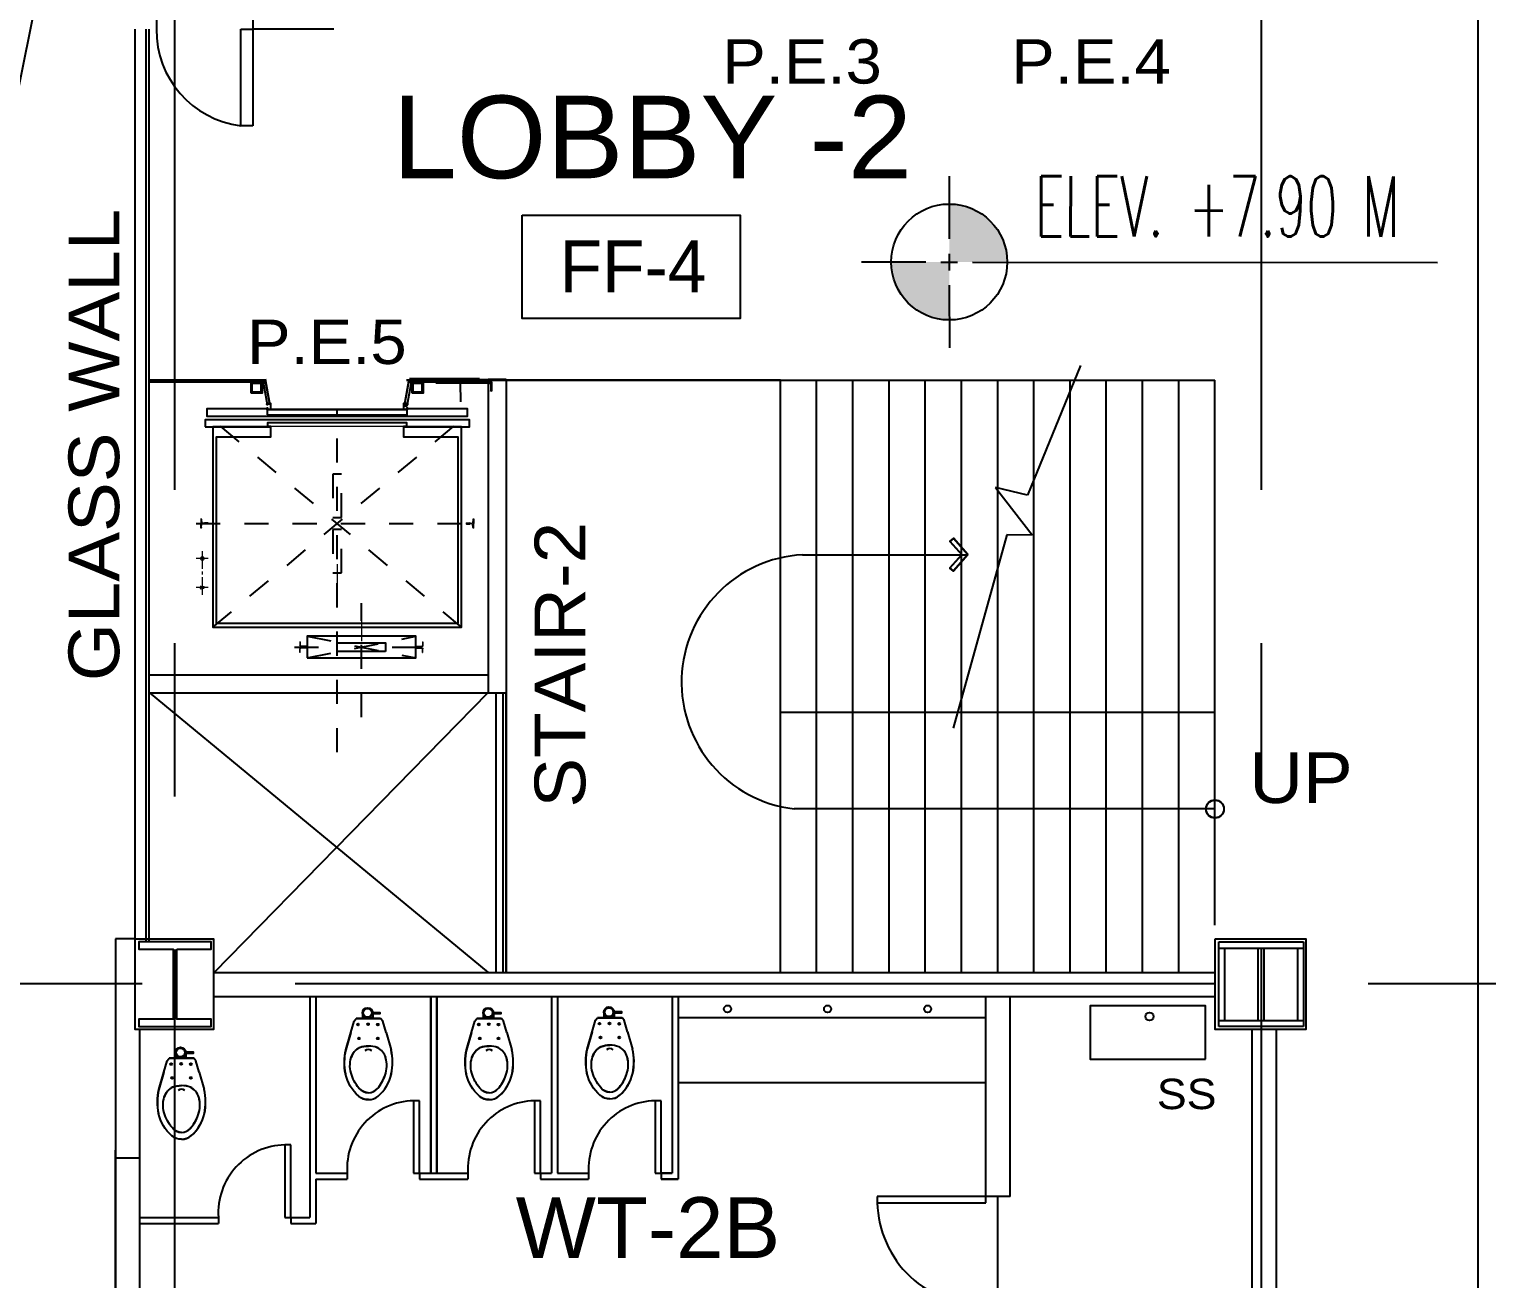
# Model space of a CAD drawing. Header units: millimetres. Extents: x 2148 to 2681, y 758 to 986.
# Drawn here: x 2529.05 to 2535.08, y 954 to 959.18 of the extents above; entities that cross this region are included whole.
import ezdxf

# ---------------------------------------------------------------- set-up
doc = ezdxf.new("R2010")
doc.units = ezdxf.units.MM
doc.linetypes.add('CENTER', pattern=[2, 1.25, -0.25, 0.25, -0.25])
doc.linetypes.add('CENTER2', pattern=[28.575, 19.05, -3.175, 3.175, -3.175])
for name, color, linetype in [('at_Entity', 7, 'Continuous'), ('cladding', 2, 'Continuous'), ('COL-EX', 2, 'Continuous'), ('COL-IN', 2, 'Continuous'), ('D', 1, 'Continuous'), ('DR', 7, 'Continuous'), ('ELAYOUT', 4, 'Continuous'), ('HATCH', 8, 'Continuous'), ('Layer1', 5, 'Continuous'), ('p-boarder', 2, 'Continuous'), ('QUOTE', 2, 'Continuous'), ('S_GRID LINES', 252, 'Continuous'), ('TEXT', 6, 'Continuous')]:
    doc.layers.add(name, color=color, linetype=linetype)
doc.styles.add('100', font='SIMPLEX.shx', dxfattribs={"height": 0.25})
doc.styles.add('MMTX$0$ESMX$0$X-OPTA1D', font='x-opta1d')
doc.styles.add('SWISS', font='swissl.ttf')
pattern_1 = [(225, (-76454.4277916, -1225.9457364), (0.000883883476483, -0.000883883476483), [])]
pattern_2 = [(315, (81513.7467032, -1225.985906), (-0.000883883476483, -0.000883883476483), [])]
pattern_3 = [(225, (-76455.0946319, -1225.9457364), (0.000883883476483, -0.000883883476483), [])]

# ---------------------------------------------------------------- blocks, each defined once
blk = doc.blocks.new('BOWL')
at = {"layer": 'DR', "color": 7, "linetype": 'Continuous'}
for p, q in [((-75570.291, -368.114), (-75570.431, -368.074)), ((-75570.431, -368.074), (-75570.291, -368.114)), ((-75570.291, -368.114), (-75570.199, -368.141)), ((-75570.199, -368.141), (-75570.178, -368.158)), ((-75570.178, -368.158), (-75570.178, -368.356)), ((-75570.178, -368.356), (-75570.178, -368.158)), ((-75570.291, -368.4), (-75570.199, -368.373)), ((-75570.199, -368.373), (-75570.178, -368.356)), ((-75570.291, -368.4), (-75570.431, -368.44)), ((-75570.291, -368.4), (-75570.431, -368.44))]:
    blk.add_line(p, q, dxfattribs=at)
at = {"layer": 'DR', "color": 8, "linetype": 'Continuous'}
for p, q in [((-75570.132, -368.209), (-75570.178, -368.209)), ((-75570.132, -368.292), (-75570.178, -368.292))]:
    blk.add_line(p, q, dxfattribs=at)
at = {"layer": 'DR', "color": 7, "linetype": 'Continuous'}
for points in [[(-75570.833, -368.257, -0.190094), (-75570.805, -368.179, -0.160718), (-75570.625, -368.072, -0.104398), (-75570.431, -368.074, -0.104398)], [(-75570.833, -368.257, 0.190094), (-75570.805, -368.335, 0.160718), (-75570.625, -368.442, 0.104398), (-75570.431, -368.44, 0.104398)]]:
    blk.add_lwpolyline(points, format="xyb", dxfattribs=at)
at = {"layer": 'DR', "color": 8, "linetype": 'Continuous'}
for points in [[(-75570.778, -368.256, -0.187036), (-75570.752, -368.192, -0.115027), (-75570.636, -368.123, -0.170967), (-75570.493, -368.118, -0.209642), (-75570.413, -368.185, -0.096036), (-75570.4, -368.257)], [(-75570.778, -368.258, 0.187036), (-75570.752, -368.322, 0.115027), (-75570.636, -368.391, 0.170967), (-75570.493, -368.396, 0.209642), (-75570.413, -368.329, 0.096036), (-75570.4, -368.257)]]:
    blk.add_lwpolyline(points, format="xyb", dxfattribs=at)
at = {"layer": 'DR', "color": 7, "linetype": 'Continuous'}
blk.add_lwpolyline([(-75570.141, -368.292), (-75570.128, -368.292), (-75570.128, -368.35), (-75570.141, -368.35)], close=True, dxfattribs=at)
at = {"layer": 'DR', "color": 8, "linetype": 'Continuous'}
for centre, radius in [((-75570.338, -368.181), 0.00745), ((-75570.226, -368.173), 0.00745), ((-75570.224, -368.254), 0.00745), ((-75570.132, -368.25), 0.035), ((-75570.338, -368.333), 0.00745), ((-75570.227, -368.333), 0.00745)]:
    blk.add_circle(centre, radius, dxfattribs=at)
at = {"layer": 'DR', "color": 7, "linetype": 'Continuous'}
blk.add_circle((-75570.132, -368.25), 0.0417, dxfattribs=at)
for centre, radius, start, end in [((-75570.534, -368.531), 0.469, 77.28, 101.1199), ((-75570.719, -368.253), 0.113, 138.4248, 182.2387), ((-75570.719, -368.261), 0.113, 177.7613, 221.5752), ((-75570.553, -368.115), 0.335, 221.3231, 257.5875), ((-75570.534, -367.983), 0.469, 258.8801, 282.72)]:
    blk.add_arc(centre, radius, start, end, dxfattribs=at)
at = {"layer": 'DR', "color": 8, "linetype": 'Continuous'}
for centre, radius, start, end in [((-75570.53, -368.243), 0.131, 26.2125, 73.5731), ((-75570.682, -368.258), 0.096, 129.0871, 179.204), ((-75570.682, -368.256), 0.096, 180.796, 230.9129), ((-75570.47, -368.257), 0.0422, 318.929, 41.071), ((-75570.591, -368.255), 0.191, 359.4176, 21.3602), ((-75570.591, -368.259), 0.191, 338.6398, 0.5824), ((-75570.546, -368.108), 0.297, 228.446, 252.3404), ((-75570.53, -368.271), 0.131, 286.4269, 333.7875), ((-75570.557, -368.192), 0.214, 248.4444, 287.252)]:
    blk.add_arc(centre, radius, start, end, dxfattribs=at)
blk = doc.blocks.new('ELEV3')
at = {"ltscale": 0.05}
for p, q in [((-78998.1483, -2187.7899), (-78998.1663, -2187.6897)), ((-78997.5889, -2187.7899), (-78997.5709, -2187.6897)), ((-78997.569, -2187.6861, 0), (-78997.2797, -2187.6861, 0))]:
    blk.add_line(p, q, dxfattribs=at)
for points in [[(-78998.1435, -2187.7899), (-78998.161, -2187.7899), (-78998.161, -2187.7948), (-78998.1561, -2187.7948), (-78998.1561, -2187.7943), (-78998.16, -2187.7943), (-78998.16, -2187.7909), (-78998.1445, -2187.7909), (-78998.1445, -2187.8143), (-78998.16, -2187.8143), (-78998.16, -2187.8109), (-78998.1561, -2187.8109), (-78998.1561, -2187.8099), (-78998.161, -2187.8099), (-78998.161, -2187.8123), (-78998.4086, -2187.8123), (-78998.4086, -2187.8425), (-78997.3286, -2187.8425), (-78997.3286, -2187.8123), (-78997.5762, -2187.8123), (-78997.5762, -2187.8099), (-78997.5811, -2187.8099), (-78997.5811, -2187.8109), (-78997.5772, -2187.8109), (-78997.5772, -2187.8143), (-78997.5928, -2187.8143), (-78997.5928, -2187.7909), (-78997.5772, -2187.7909), (-78997.5772, -2187.7943), (-78997.5811, -2187.7943), (-78997.5811, -2187.7948), (-78997.5762, -2187.7948), (-78997.5762, -2187.7899), (-78997.5938, -2187.7899), (-78997.5938, -2187.8148), (-78998.1435, -2187.8148), (-78998.1435, -2187.7899), (-78998.1483, -2187.7899), (-78998.1663, -2187.6897)], [(-78998.4159, -2187.8872), (-78998.1435, -2187.8872), (-78998.1435, -2187.8853), (-78998.1561, -2187.8853), (-78998.1561, -2187.8683), (-78997.5811, -2187.8683), (-78997.5811, -2187.8853), (-78997.5936, -2187.8853), (-78997.5936, -2187.8872), (-78997.3213, -2187.8872), (-78997.3213, -2187.8576), (-78998.4159, -2187.8576), (-78998.4159, -2187.8872)], [(-78998.1435, -2187.8872), (-78998.3838, -2187.8872), (-78998.3838, -2188.7172), (-78997.3534, -2188.7172), (-78997.3534, -2187.8872), (-78997.5938, -2187.8872), (-78997.5938, -2187.9276), (-78997.3685, -2187.9276), (-78997.3685, -2188.7013), (-78998.3687, -2188.7013), (-78998.3687, -2187.9276), (-78998.1435, -2187.9276), (-78998.1435, -2187.8872)]]:
    blk.add_lwpolyline(points, dxfattribs=at)
for points in [[(-78998.1586, -2187.8371), (-78997.5787, -2187.8371), (-78997.5787, -2187.8167), (-78998.1586, -2187.8167)], [(-78997.9936, -2188.8446), (-78997.5436, -2188.8446), (-78997.5436, -2188.7546), (-78997.9936, -2188.7546)], [(-78997.6687, -2188.8174), (-78997.8686, -2188.8174), (-78997.8686, -2188.7819), (-78997.6687, -2188.7819)]]:
    blk.add_lwpolyline(points, close=True, dxfattribs=at)
at = {"layer": 'at_Entity', "color": 7, "lineweight": 9}
for p, q in [((-78997.3213, -2187.8576), (-78998.4159, -2187.8576)), ((-78998.4159, -2187.8576), (-78998.4159, -2187.8872)), ((-78998.1435, -2187.8872), (-78998.4159, -2187.8872)), ((-78998.3838, -2187.8872), (-78998.3838, -2188.7172)), ((-78997.5811, -2187.8683), (-78998.1561, -2187.8683)), ((-78998.1561, -2187.8683), (-78998.1561, -2187.8853)), ((-78997.5811, -2187.8853), (-78998.1561, -2187.8853)), ((-78997.3213, -2187.8872), (-78997.5938, -2187.8872)), ((-78997.5811, -2187.8683), (-78997.5811, -2187.8853)), ((-78997.3534, -2187.8872), (-78997.3534, -2188.7172)), ((-78997.3213, -2187.8576), (-78997.3213, -2187.8872)), ((-78998.3687, -2187.9276), (-78998.1435, -2187.9276)), ((-78998.3687, -2187.9276), (-78998.3687, -2188.7021)), ((-78997.3685, -2187.9276), (-78997.5938, -2187.9276)), ((-78997.3685, -2187.9276), (-78997.3685, -2188.7021)), ((-78998.432, -2188.2686), (-78998.4344, -2188.2686)), ((-78998.4344, -2188.2686), (-78998.4344, -2188.2871)), ((-78998.4344, -2188.3061), (-78998.4344, -2188.2871)), ((-78998.432, -2188.3061), (-78998.4344, -2188.3061)), ((-78998.432, -2188.2686), (-78998.431, -2188.2691)), ((-78998.431, -2188.3056), (-78998.432, -2188.3061)), ((-78998.431, -2188.2691), (-78998.4305, -2188.2701)), ((-78998.4305, -2188.3046), (-78998.431, -2188.3056)), ((-78998.4305, -2188.2701), (-78998.429, -2188.2847)), ((-78998.4305, -2188.3046), (-78998.429, -2188.29)), ((-78998.4286, -2188.2857), (-78998.429, -2188.2847)), ((-78998.429, -2188.29), (-78998.4286, -2188.2886)), ((-78998.4276, -2188.2862), (-78998.4286, -2188.2857)), ((-78998.4286, -2188.2886), (-78998.4276, -2188.2881)), ((-78998.4203, -2188.2862), (-78998.4276, -2188.2862)), ((-78998.4276, -2188.2881), (-78998.4203, -2188.2881)), ((-78998.4183, -2188.2847), (-78998.4203, -2188.2862)), ((-78998.4203, -2188.2881), (-78998.4183, -2188.2896)), ((-78998.4038, -2188.2847), (-78998.4183, -2188.2847)), ((-78998.4038, -2188.2896), (-78998.4183, -2188.2896)), ((-78998.4038, -2188.2847), (-78998.4033, -2188.2852)), ((-78998.4033, -2188.2891), (-78998.4038, -2188.2896)), ((-78998.4033, -2188.2852), (-78998.4033, -2188.2891)), ((-78997.334, -2188.2852), (-78997.3335, -2188.2847)), ((-78997.334, -2188.2852), (-78997.334, -2188.2891)), ((-78997.3335, -2188.2896), (-78997.334, -2188.2891)), ((-78997.3335, -2188.2847), (-78997.3189, -2188.2847)), ((-78997.3335, -2188.2896), (-78997.3189, -2188.2896)), ((-78997.3165, -2188.2862), (-78997.3189, -2188.2847)), ((-78997.3165, -2188.2881), (-78997.3189, -2188.2896)), ((-78997.3165, -2188.2862), (-78997.3096, -2188.2862)), ((-78997.3096, -2188.2881), (-78997.3165, -2188.2881)), ((-78997.3087, -2188.2857), (-78997.3096, -2188.2862)), ((-78997.3096, -2188.2881), (-78997.3087, -2188.2886)), ((-78997.3082, -2188.2847), (-78997.3087, -2188.2857)), ((-78997.3087, -2188.2886), (-78997.3082, -2188.29)), ((-78997.3067, -2188.2701), (-78997.3082, -2188.2847)), ((-78997.3067, -2188.3046), (-78997.3082, -2188.29)), ((-78997.3067, -2188.2701), (-78997.3062, -2188.2691)), ((-78997.3062, -2188.3056), (-78997.3067, -2188.3046)), ((-78997.3062, -2188.2691), (-78997.3053, -2188.2686)), ((-78997.3053, -2188.3061), (-78997.3062, -2188.3056)), ((-78997.3053, -2188.2686), (-78997.3028, -2188.2686)), ((-78997.3028, -2188.3061), (-78997.3053, -2188.3061)), ((-78997.3028, -2188.2686), (-78997.3028, -2188.2871)), ((-78997.3028, -2188.3061), (-78997.3028, -2188.2871)), ((-78998.4028, -2188.4321), (-78998.4529, -2188.4321)), ((-78998.4354, -2188.4321), (-78998.4344, -2188.4287)), ((-78998.4344, -2188.436), (-78998.4354, -2188.4321)), ((-78998.4344, -2188.4287), (-78998.4315, -2188.4258)), ((-78998.4315, -2188.4389), (-78998.4344, -2188.436)), ((-78998.4315, -2188.4258), (-78998.4281, -2188.4248)), ((-78998.4281, -2188.4024), (-78998.4281, -2188.4749)), ((-78998.4281, -2188.4248), (-78998.4242, -2188.4258)), ((-78998.4242, -2188.4258), (-78998.4213, -2188.4287)), ((-78998.4213, -2188.436), (-78998.4242, -2188.4389)), ((-78998.4213, -2188.4287), (-78998.4203, -2188.4321)), ((-78998.4203, -2188.4321), (-78998.4213, -2188.436)), ((-78998.4281, -2188.4399), (-78998.4315, -2188.4389)), ((-78998.4242, -2188.4389), (-78998.4281, -2188.4399)), ((-78998.4281, -2188.4866), (-78998.4281, -2188.4983)), ((-78997.8686, -2188.4564), (-78997.8686, -2188.5727)), ((-78998.4028, -2188.5523), (-78998.4529, -2188.5523)), ((-78998.4364, -2188.5523), (-78998.4316, -2188.5452)), ((-78998.4319, -2188.5588), (-78998.4364, -2188.5523)), ((-78998.4213, -2188.5562), (-78998.4319, -2188.5588)), ((-78998.4316, -2188.5452), (-78998.4213, -2188.5484)), ((-78998.4281, -2188.5099), (-78998.4281, -2188.5824)), ((-78998.4213, -2188.5484), (-78998.4203, -2188.5523)), ((-78998.4203, -2188.5523), (-78998.4213, -2188.5562)), ((-78998.3838, -2188.7172), (-78997.3534, -2188.7172)), ((-78998.3687, -2188.7021), (-78997.3685, -2188.7021)), ((-78997.7684, -2188.6788), (-78997.7684, -2188.7746)), ((-78998.0219, -2188.778), (-78998.0238, -2188.778)), ((-78998.0238, -2188.778), (-78998.0238, -2188.7926)), ((-78998.0228, -2188.795), (-78998.0238, -2188.7926)), ((-78998.0214, -2188.7965), (-78998.0228, -2188.795)), ((-78998.0219, -2188.778), (-78998.0219, -2188.7926)), ((-78998.0209, -2188.7945), (-78998.0219, -2188.7926)), ((-78998.0189, -2188.797), (-78998.0214, -2188.7965)), ((-78998.0189, -2188.7955), (-78998.0209, -2188.7945)), ((-78997.9966, -2188.7955), (-78998.0189, -2188.7955)), ((-78997.9966, -2188.797), (-78998.0189, -2188.797)), ((-78997.9966, -2188.7955), (-78997.9946, -2188.7965)), ((-78997.9966, -2188.797), (-78997.9956, -2188.7975)), ((-78997.9956, -2188.7975), (-78997.9951, -2188.7984)), ((-78997.9951, -2188.7984), (-78997.9951, -2188.8009)), ((-78997.9946, -2188.7965), (-78997.9936, -2188.7984)), ((-78997.5436, -2188.7984), (-78997.5427, -2188.7965)), ((-78997.5427, -2188.7965), (-78997.5407, -2188.7955)), ((-78997.5422, -2188.7984), (-78997.5417, -2188.7975)), ((-78997.5422, -2188.8009), (-78997.5422, -2188.7984)), ((-78997.5417, -2188.7975), (-78997.5407, -2188.797)), ((-78997.5407, -2188.7955), (-78997.5183, -2188.7955)), ((-78997.5407, -2188.797), (-78997.5183, -2188.797)), ((-78997.5164, -2188.7945), (-78997.5183, -2188.7955)), ((-78997.5159, -2188.7965), (-78997.5183, -2188.797)), ((-78997.5154, -2188.7926), (-78997.5164, -2188.7945)), ((-78997.5145, -2188.795), (-78997.5159, -2188.7965)), ((-78997.5154, -2188.778), (-78997.5135, -2188.778)), ((-78997.5154, -2188.778), (-78997.5154, -2188.7926)), ((-78997.5135, -2188.7926), (-78997.5145, -2188.795)), ((-78997.5135, -2188.778), (-78997.5135, -2188.7926)), ((-78998.0238, -2188.8067), (-78998.0228, -2188.8043)), ((-78998.0238, -2188.8213), (-78998.0238, -2188.8067)), ((-78998.0219, -2188.8213), (-78998.0238, -2188.8213)), ((-78998.0228, -2188.8043), (-78998.0214, -2188.8028)), ((-78998.0219, -2188.8067), (-78998.0209, -2188.8048)), ((-78998.0219, -2188.8213), (-78998.0219, -2188.8067)), ((-78998.0214, -2188.8028), (-78998.0189, -2188.8023)), ((-78998.0209, -2188.8048), (-78998.0189, -2188.8038)), ((-78997.9966, -2188.8023), (-78998.0189, -2188.8023)), ((-78997.9966, -2188.8038), (-78998.0189, -2188.8038)), ((-78997.9956, -2188.8018), (-78997.9966, -2188.8023)), ((-78997.9946, -2188.8028), (-78997.9966, -2188.8038)), ((-78997.9951, -2188.8009), (-78997.9956, -2188.8018)), ((-78997.9936, -2188.8009), (-78997.9946, -2188.8028)), ((-78997.5427, -2188.8028), (-78997.5436, -2188.8009)), ((-78997.5407, -2188.8038), (-78997.5427, -2188.8028)), ((-78997.5417, -2188.8018), (-78997.5422, -2188.8009)), ((-78997.5407, -2188.8023), (-78997.5417, -2188.8018)), ((-78997.5407, -2188.8023), (-78997.5183, -2188.8023)), ((-78997.5407, -2188.8038), (-78997.5183, -2188.8038)), ((-78997.5183, -2188.8023), (-78997.5159, -2188.8028)), ((-78997.5183, -2188.8038), (-78997.5164, -2188.8048)), ((-78997.5164, -2188.8048), (-78997.5154, -2188.8067)), ((-78997.5159, -2188.8028), (-78997.5145, -2188.8043)), ((-78997.5154, -2188.8213), (-78997.5154, -2188.8067)), ((-78997.5154, -2188.8213), (-78997.5135, -2188.8213)), ((-78997.5145, -2188.8043), (-78997.5135, -2188.8067)), ((-78997.5135, -2188.8213), (-78997.5135, -2188.8067))]:
    blk.add_line(p, q, dxfattribs=at)
at = {"layer": 'DR', "linetype": 'CENTER', "ltscale": 0.05}
for points in [[(-78997.8866, -2188.2623), (-78997.8506, -2188.2623), (-78997.8506, -2188.0823), (-78997.8866, -2188.0823)], [(-78997.8866, -2188.4924), (-78997.8506, -2188.4924), (-78997.8506, -2188.3124), (-78997.8866, -2188.3124)]]:
    blk.add_lwpolyline(points, close=True, dxfattribs=at)
at = {"layer": 'HATCH', "linetype": 'CENTER', "ltscale": 0.05}
for p, q in [((-78997.8686, -2189.2352), (-78997.8686, -2187.8148)), ((-78998.3838, -2188.7172), (-78997.3534, -2187.8576)), ((-78997.3534, -2188.7172), (-78998.3838, -2187.8576)), ((-78998.4535, -2188.2871), (-78997.27, -2188.2871)), ((-78997.7684, -2189.0901), (-78997.7684, -2188.6181)), ((-78997.9936, -2188.8446), (-78997.5436, -2188.7546)), ((-78997.9936, -2188.7546), (-78997.5436, -2188.8446)), ((-78998.0462, -2188.7999), (-78997.8968, -2188.7999)), ((-78997.6405, -2188.7999), (-78997.4911, -2188.7999))]:
    blk.add_line(p, q, dxfattribs=at)

msp = doc.modelspace()

# ---------------------------------------------------------------- hatches: boundary and pattern name
at = {"layer": 'ELAYOUT', "ltscale": 10}
h = msp.add_hatch(dxfattribs=at)
h.set_pattern_fill('ANSI31', color=256, scale=0.01, angle=180, style=0)
h.set_pattern_definition(pattern_2)
h.paths.add_polyline_path([(2530.9601804, 957.7144125), (2530.9380549, 957.7144125), (2530.9380549, 957.7114125), (2530.9526388, 957.7114125, -0.389679127), (2530.9571804, 957.7060958), (2530.9571804, 957.6769125), (2530.9601804, 957.6769125)])
at = {"layer": 'HATCH', "ltscale": 0.05}
h = msp.add_hatch(dxfattribs=at)
h.set_pattern_fill('ANSI31', color=256, scale=0.01, angle=180, style=0)
h.set_pattern_definition([(225, (-76455.1257535, -1225.9065364), (0.000883883476483, -0.000883883476483), [])])
h.paths.add_polyline_path([(2529.9634265, 957.6702091), (2529.9684265, 957.6743168), (2529.9684265, 957.7089591), (2530.0070462, 957.7089591), (2530.0120462, 957.7139591), (2529.9634265, 957.7139591)])
h = msp.add_hatch(dxfattribs=at)
h.set_pattern_fill('ANSI31', color=256, scale=0.01, angle=180, style=0)
h.set_pattern_definition(pattern_3)
h.paths.add_polyline_path([(2530.0120462, 957.7139591), (2530.0070462, 957.7089591), (2530.0070462, 957.6796015), (2530.0120462, 957.6796015)])
h = msp.add_hatch(dxfattribs=at)
h.set_pattern_fill('ANSI31', color=256, scale=0.01, angle=180, style=0)
h.set_pattern_definition([(225, (-76454.4589132, -1225.9065364), (0.000883883476483, -0.000883883476483), [])])
h.paths.add_polyline_path([(2530.6302667, 957.6702091), (2530.6352667, 957.6743168), (2530.6352667, 957.7089591), (2530.6738865, 957.7089591), (2530.6788865, 957.7139591), (2530.6302667, 957.7139591)])
h = msp.add_hatch(dxfattribs=at)
h.set_pattern_fill('ANSI31', color=256, scale=0.01, angle=180, style=0)
h.set_pattern_definition(pattern_1)
h.paths.add_polyline_path([(2530.6788865, 957.7139591), (2530.6738865, 957.7089591), (2530.6738865, 957.6796015), (2530.6788865, 957.6796015)])
h = msp.add_hatch(dxfattribs=at)
h.set_pattern_fill('ANSI31', color=256, scale=0.01, angle=180, style=0)
h.set_pattern_definition(pattern_2)
h.paths.add_polyline_path([(2530.9382657, 957.7144125), (2530.9382657, 957.7114125), (2530.9305192, 957.7114125), (2530.9305192, 957.7144125)])
h.paths.add_polyline_path([(2530.9305192, 957.7144125), (2530.9305192, 957.7114125), (2530.9227181, 957.7114125), (2530.9226503, 957.7114125), (2530.9226503, 957.7144125)])
h = msp.add_hatch(dxfattribs=at)
h.set_pattern_fill('ANSI31', color=256, scale=0.01, angle=180, style=0)
h.set_pattern_definition(pattern_3)
h.paths.add_polyline_path([(2530.0120462, 957.6702091), (2530.0120462, 957.6796015), (2530.0070462, 957.6796015), (2530.0070462, 957.6743038), (2529.9684105, 957.6743038), (2529.9634265, 957.6702091)])
h = msp.add_hatch(dxfattribs=at)
h.set_pattern_fill('ANSI31', color=256, scale=0.01, angle=180, style=0)
h.set_pattern_definition(pattern_1)
h.paths.add_polyline_path([(2530.6788865, 957.6702091), (2530.6788865, 957.6796015), (2530.6738865, 957.6796015), (2530.6738865, 957.6743038), (2530.6352508, 957.6743038), (2530.6302667, 957.6702091)])
at = {"layer": 'Layer1'}
for points in [[(2532.857145, 958.4516005), (2532.85689, 958.2113368), (2533.0971537, 958.2110818, 0.414213562)], [(2532.856635, 957.9710731), (2532.8568723, 958.2118791), (2532.6166263, 958.2115918, 0.414213562)]]:
    msp.add_hatch(color=32, dxfattribs=at).paths.add_polyline_path(points)

# ---------------------------------------------------------------- linework, layer by layer
for p, q in [((2529.9223639, 958.7767993, 0), (2529.9223639, 959.1767993, 0)), ((2529.9223639, 959.1767993, 0), (2529.9723639, 959.1767993, 0)), ((2529.9723639, 959.1767993, 0), (2529.9723639, 958.7767993, 0)), ((2529.9723639, 958.7767993, 0), (2529.9223639, 958.7767993, 0))]:
    msp.add_line(p, q)
at = {"ltscale": 0.05}
for p, q in [((2529.5427047, 957.7236859, 0), (2530.0239202, 957.7236855, 0)), ((2529.5427047, 957.7236859, 0), (2529.5427047, 957.7156173, 0)), ((2529.5427047, 957.7156173, 0), (2530.0253858, 957.715526, 0)), ((2530.0070462, 957.7089591, 0), (2530.0120462, 957.7139591, 0)), ((2530.0320777, 957.6199654, 0), (2530.0155523, 957.7119719, 0)), ((2530.0260241, 957.7119719, 0), (2530.0158641, 957.7119719, 0)), ((2530.0253858, 957.715526, 0), (2530.0239202, 957.7236855, 0)), ((2530.0419202, 957.6217333, 0), (2530.0260241, 957.7102359, 0)), ((2530.6002402, 957.615526, 0), (2530.6182985, 957.7139002, 0)), ((2530.6002402, 957.615526, 0), (2530.6182985, 957.7139002, 0)), ((2530.6105636, 957.615526, 0), (2530.6286218, 957.7139002, 0)), ((2530.6182985, 957.7139002, 0), (2530.6286218, 957.7139002, 0)), ((2530.6187153, 957.715526, 0), (2530.6212787, 957.725526, 0)), ((2530.6187153, 957.715526, 0), (2530.6212787, 957.725526, 0)), ((2530.6187153, 957.715526, 0), (2530.960569, 957.715526, 0)), ((2530.6212787, 957.725526, 0), (2530.960569, 957.725526, 0)), ((2530.6738865, 957.7089591, 0), (2530.6788865, 957.7139591, 0)), ((2530.7304173, 957.7115142), (2530.932122, 957.7115142)), ((2530.8312697, 957.7115142), (2530.832114, 957.632519)), ((2530.9226503, 957.7144125, 0), (2530.9601804, 957.7144125, 0)), ((2530.9226503, 957.7144125, 0), (2530.9226503, 957.7114125, 0)), ((2530.9226503, 957.7114125, 0), (2530.9526388, 957.7114125, 0)), ((2530.9527066, 957.7114125, 0), (2530.9227181, 957.7114125, 0)), ((2530.6002402, 957.615526, 0), (2530.6105636, 957.615526, 0))]:
    msp.add_line(p, q, dxfattribs=at)
at = {"ltscale": 0.5}
for p, q in [((2530.6078543, 957.7219425, 0), (2533.957632, 957.7219425, 0)), ((2532.157632, 957.7219425, 0), (2530.6078543, 957.7219425, 0))]:
    msp.add_line(p, q, dxfattribs=at)
msp.add_lwpolyline([(2531.0881647, 958.4053512), (2531.9903235, 958.4053512), (2531.9903235, 957.9783194), (2531.0881647, 957.9783194)], close=True, dxfattribs=at)
at = {"ltscale": 0.05, "elevation": 0}
for points in [[(2529.9634265, 957.6702091), (2530.0120462, 957.6702091), (2530.0120462, 957.7139591), (2529.9634265, 957.7139591)], [(2529.9684265, 957.6743038), (2530.0070462, 957.6743038), (2530.0070462, 957.7089591), (2529.9684265, 957.7089591)], [(2530.6302667, 957.6702091), (2530.6788865, 957.6702091), (2530.6788865, 957.7139591), (2530.6302667, 957.7139591)], [(2530.6352667, 957.6743038), (2530.6738865, 957.6743038), (2530.6738865, 957.7089591), (2530.6352667, 957.7089591)]]:
    msp.add_lwpolyline(points, close=True, dxfattribs=at)
msp.add_arc((2529.9712931, 959.1727374, 0), 0.3989499, 179.41662594, 262.95522437)
at = {"layer": 'cladding', "elevation": 0}
for points in [[(2529.4839329, 955.406811), (2529.8089329, 955.406811), (2529.8089329, 955.031811), (2529.4839329, 955.031811)], [(2533.9589329, 955.406811), (2534.3339329, 955.406811), (2534.3339329, 955.031811), (2533.9589329, 955.031811)]]:
    msp.add_lwpolyline(points, close=True, dxfattribs=at)
at = {"layer": 'COL-EX', "elevation": 0}
msp.add_lwpolyline([(2529.6564709, 955.364311), (2529.7989709, 955.364311), (2529.7989709, 955.394311), (2529.4989709, 955.394311), (2529.4989709, 955.364311), (2529.6414709, 955.364311), (2529.6414709, 955.074311), (2529.4989709, 955.074311), (2529.4989709, 955.044311), (2529.7989709, 955.044311), (2529.7989709, 955.074311), (2529.6564709, 955.074311)], close=True, dxfattribs=at)
at = {"layer": 'COL-IN'}
for p, q in [((2533.9739709, 955.394311, 0), (2534.3239709, 955.394311, 0)), ((2533.9739709, 955.044311, 0), (2533.9739709, 955.394311, 0)), ((2534.3239709, 955.394311, 0), (2534.3239709, 955.044311, 0)), ((2533.9739709, 955.369311, 0), (2534.3239709, 955.369311, 0)), ((2533.9989709, 955.069311, 0), (2533.9989709, 955.369311, 0)), ((2534.1364709, 955.069311, 0), (2534.1364709, 955.369311, 0)), ((2534.1614709, 955.069311, 0), (2534.1614709, 955.369311, 0)), ((2534.2989709, 955.369311, 0), (2534.2989709, 955.069311, 0)), ((2533.9739709, 955.069311, 0), (2534.3239709, 955.069311, 0)), ((2534.3239709, 955.044311, 0), (2533.9739709, 955.044311, 0))]:
    msp.add_line(p, q, dxfattribs=at)
at = {"layer": 'D', "ltscale": 0.5}
for p, q in [((2535.0460798, 962.2262856), (2535.0460798, 950.8952318)), ((2527.4480246, 951.2076861), (2529.4123644, 960.9754912)), ((2529.5034376, 954.4987762, 0), (2529.4031236, 954.4987762, 0))]:
    msp.add_line(p, q, dxfattribs=at)
at = {"layer": 'DR', "ltscale": 10}
for p, q in [((2532.157632, 955.2667991, 0), (2532.157632, 957.7219425, 0)), ((2532.307632, 955.2667991, 0), (2532.307632, 957.7235674, 0)), ((2532.457632, 955.2667991, 0), (2532.457632, 957.7235674, 0)), ((2532.457632, 955.2667991, 0), (2532.457632, 957.7235674, 0)), ((2532.607632, 955.2667991, 0), (2532.607632, 957.7235674, 0)), ((2532.607632, 955.2667991, 0), (2532.607632, 957.7235674, 0)), ((2532.757632, 955.2667991, 0), (2532.757632, 957.7235674, 0)), ((2532.757632, 955.2667991, 0), (2532.757632, 957.7235674, 0)), ((2532.907632, 955.2667991, 0), (2532.907632, 957.7235674, 0)), ((2532.907632, 955.2667991, 0), (2532.907632, 957.7235674, 0)), ((2533.057632, 955.2667991, 0), (2533.057632, 957.7235674, 0)), ((2533.057632, 955.2667991, 0), (2533.057632, 957.7235674, 0)), ((2533.207632, 955.2667991, 0), (2533.207632, 957.7235674, 0)), ((2533.207632, 955.2667991, 0), (2533.207632, 957.7235674, 0)), ((2533.357632, 955.2667991, 0), (2533.357632, 957.7235674, 0)), ((2533.357632, 955.2667991, 0), (2533.357632, 957.7235674, 0)), ((2533.507632, 955.2667991, 0), (2533.507632, 957.7235674, 0)), ((2533.507632, 955.2667991, 0), (2533.507632, 957.7235674, 0)), ((2533.657632, 955.2667991, 0), (2533.657632, 957.7235674, 0)), ((2533.657632, 955.2667991, 0), (2533.657632, 957.7235674, 0)), ((2533.807632, 955.2667991, 0), (2533.807632, 957.7235674, 0)), ((2533.957632, 955.4635674, 0), (2533.957632, 957.7219425, 0)), ((2533.957632, 956.34481, 0), (2532.157632, 956.34481, 0)), ((2530.2083304, 955.1667991, 0), (2530.2083304, 954.2532052, 0)), ((2530.2083304, 955.1667991, 0), (2530.2083304, 954.2532052, 0)), ((2530.2333304, 955.1667991, 0), (2530.2333304, 954.4364369, 0)), ((2530.2333304, 955.1667991, 0), (2530.2333304, 954.4364369, 0)), ((2530.7083304, 955.1667991, 0), (2530.7083304, 954.4364369, 0)), ((2530.7086188, 955.1667991, 0), (2530.7086188, 954.4364369, 0)), ((2530.7086188, 955.1667991, 0), (2530.7086188, 954.4364369, 0)), ((2530.7333304, 955.1667991, 0), (2530.7333304, 954.4364369, 0)), ((2530.7336188, 955.1667991, 0), (2530.7336188, 954.4364369, 0)), ((2530.7336188, 955.1667991, 0), (2530.7336188, 954.4364369, 0)), ((2531.2086188, 955.1667991, 0), (2531.2086188, 954.4364369, 0)), ((2531.2336188, 955.1667991, 0), (2531.2336188, 954.4364369, 0)), ((2531.7086188, 955.1667991, 0), (2531.7086188, 954.4364369, 0)), ((2531.7336188, 955.1667991, 0), (2531.7336188, 954.4114369, 0)), ((2531.7336188, 955.0807996, 0), (2533.0086188, 955.0807996, 0)), ((2531.7336188, 954.8114369, 0), (2533.0086188, 954.8114369, 0)), ((2530.6628361, 954.7364369, 0), (2530.6378361, 954.7364369, 0)), ((2530.6378361, 954.7364369, 0), (2530.6378361, 954.4364369, 0)), ((2530.6628361, 954.4364369, 0), (2530.6628361, 954.7364369, 0)), ((2531.1631245, 954.7364369, 0), (2531.1381245, 954.7364369, 0)), ((2531.1381245, 954.7364369, 0), (2531.1381245, 954.4364369, 0)), ((2531.1631245, 954.4364369, 0), (2531.1631245, 954.7364369, 0)), ((2531.6631245, 954.7364369, 0), (2531.6381245, 954.7364369, 0)), ((2531.6381245, 954.7364369, 0), (2531.6381245, 954.4364369, 0)), ((2531.6631245, 954.4364369, 0), (2531.6631245, 954.7364369, 0)), ((2530.1291284, 954.5532052, 0), (2530.1041284, 954.5532052, 0)), ((2530.1041284, 954.5532052, 0), (2530.1041284, 954.2532052, 0)), ((2530.1291284, 954.2532052, 0), (2530.1291284, 954.5532052, 0)), ((2529.4031236, 954.5309518, 0), (2529.4031236, 953.1572533, 0)), ((2529.5028179, 954.5309518, 0), (2529.5028179, 952.7940734, 0)), ((2530.2333304, 954.4364369, 0), (2530.3628361, 954.4364369, 0)), ((2530.2333304, 954.4364369, 0), (2530.3628361, 954.4364369, 0)), ((2530.2333304, 954.4364369, 0), (2530.3628361, 954.4364369, 0)), ((2530.3628361, 954.4364369, 0), (2530.3628361, 954.4114369, 0)), ((2530.3628361, 954.4364369, 0), (2530.3628361, 954.4114369, 0)), ((2530.3628361, 954.4364369, 0), (2530.3628361, 954.4114369, 0)), ((2530.6378361, 954.4364369, 0), (2530.6628361, 954.4364369, 0)), ((2530.6628361, 954.4364369, 0), (2530.8631245, 954.4364369, 0)), ((2530.6628361, 954.4364369, 0), (2530.8631245, 954.4364369, 0)), ((2530.6628361, 954.4364369, 0), (2530.8631245, 954.4364369, 0)), ((2530.6628361, 954.4364369, 0), (2530.7083304, 954.4364369, 0)), ((2530.6628361, 954.4364369, 0), (2530.6628361, 954.4114369, 0)), ((2530.8631245, 954.4364369, 0), (2530.8631245, 954.4114369, 0)), ((2530.8631245, 954.4364369, 0), (2530.8631245, 954.4114369, 0)), ((2530.8631245, 954.4364369, 0), (2530.8631245, 954.4114369, 0)), ((2531.1381245, 954.4364369, 0), (2531.1631245, 954.4364369, 0)), ((2531.1631245, 954.4364369, 0), (2531.2086188, 954.4364369, 0)), ((2531.1631245, 954.4364369, 0), (2531.1631245, 954.4114369, 0)), ((2531.2336188, 954.4364369, 0), (2531.3631245, 954.4364369, 0)), ((2531.3631245, 954.4364369, 0), (2531.3631245, 954.4114369, 0)), ((2531.6381245, 954.4364369, 0), (2531.6631245, 954.4364369, 0)), ((2531.6631245, 954.4364369, 0), (2531.7086188, 954.4364369, 0)), ((2531.7086188, 954.4364369, 0), (2531.6631245, 954.4364369, 0)), ((2531.6631245, 954.4364369, 0), (2531.6631245, 954.4114369, 0)), ((2530.2333304, 954.4114369, 0), (2530.3628361, 954.4114369, 0)), ((2530.2333304, 954.4114369, 0), (2530.2333304, 954.2282052, 0)), ((2530.2333304, 954.4114369, 0), (2530.2333304, 954.2282052, 0)), ((2530.6628361, 954.4114369, 0), (2530.8631245, 954.4114369, 0)), ((2531.1631245, 954.4114369, 0), (2531.3631245, 954.4114369, 0)), ((2531.6631245, 954.4114369, 0), (2531.7336188, 954.4114369, 0)), ((2531.7336188, 954.4114369, 0), (2531.6631245, 954.4114369, 0)), ((2533.0086188, 954.338941, 0), (2532.5586188, 954.338941, 0)), ((2532.5586188, 954.338941, 0), (2532.5586188, 954.313941, 0)), ((2532.5586188, 954.313941, 0), (2533.0086188, 954.313941, 0)), ((2533.0086188, 954.313941, 0), (2533.0086188, 954.338941, 0)), ((2533.0586188, 953.888941, 0), (2533.0586188, 954.338941, 0)), ((2529.5029496, 954.2532052, 0), (2529.8292601, 954.2532052, 0)), ((2529.8292601, 954.2532052, 0), (2529.8292601, 954.2282052, 0)), ((2530.1041284, 954.2532052, 0), (2530.1291284, 954.2532052, 0)), ((2530.1291284, 954.2532052, 0), (2530.1291284, 954.2282052, 0)), ((2530.1291284, 954.2532052, 0), (2530.1291284, 954.2282052, 0)), ((2530.1291284, 954.2532052, 0), (2530.2083304, 954.2532052, 0)), ((2530.1291284, 954.2532052, 0), (2530.2083304, 954.2532052, 0)), ((2530.1291284, 954.2532052, 0), (2530.2083304, 954.2532052, 0)), ((2529.5029496, 954.2282052, 0), (2529.8292601, 954.2282052, 0)), ((2530.1291284, 954.2282052, 0), (2530.2333304, 954.2282052, 0))]:
    msp.add_line(p, q, dxfattribs=at)
at = {"layer": 'DR', "ltscale": 10, "elevation": 0}
msp.add_lwpolyline([(2533.9178485, 954.9089467), (2533.9178485, 955.1291433), (2533.4410589, 955.1291433), (2533.4410589, 954.9089467)], close=True, dxfattribs=at)
at = {"layer": 'DR', "ltscale": 10}
for centre, radius in [((2531.9386153, 955.116647, 0), 0.0149051), ((2532.3530514, 955.116647, 0), 0.0149051), ((2532.7674874, 955.116647, 0), 0.0149051), ((2533.6864278, 955.0855214, 0), 0.0171442)]:
    msp.add_circle(centre, radius, dxfattribs=at)
for centre in [(2530.6437604, 954.4549645, 0), (2531.1440488, 954.4549645, 0), (2531.6440488, 954.4549645, 0), (2530.1100527, 954.2717329, 0)]:
    msp.add_arc(centre, 0.2815347, 91.20577191, 183.77333396, dxfattribs=at)
at = {"layer": 'ELAYOUT', "ltscale": 10}
for p, q in [((2529.5723639, 959.2800492, 0), (2529.5723639, 959.1767993, 0)), ((2529.9723639, 959.2800492, 0), (2529.9723639, 959.1767993, 0)), ((2530.3080966, 959.1767993, 0), (2529.9723639, 959.1767993, 0)), ((2530.9376729, 957.7144125, 0), (2530.9597985, 957.7144125, 0)), ((2530.9376729, 957.7114125, 0), (2530.9522568, 957.7114125, 0)), ((2530.9523246, 957.7114125, 0), (2530.9377407, 957.7114125, 0)), ((2530.9466123, 957.725526, 0), (2530.9466194, 956.4268612, 0)), ((2531.0216123, 957.725526, 0), (2530.9466123, 957.7255256, 0)), ((2530.9571804, 957.70647, 0), (2530.9571804, 957.6769125, 0)), ((2530.9601804, 957.7144125, 0), (2530.9601804, 957.6769125, 0)), ((2530.960569, 957.715526, 0), (2530.960569, 957.725526, 0)), ((2530.9616863, 957.725526, 0), (2530.9716863, 957.725526, 0)), ((2531.0216123, 957.725526, 0), (2531.0216194, 956.4268612, 0)), ((2530.9601804, 957.6769125, 0), (2530.9571804, 957.6769125, 0)), ((2529.5427047, 956.5018612, 0), (2530.9465862, 956.5018612, 0)), ((2529.5427047, 956.4268612, 0), (2531.0216194, 956.4268612, 0)), ((2529.402504, 955.406811, 0), (2529.402504, 954.4987762, 0)), ((2529.4839329, 955.406811, 0), (2529.402504, 955.406811, 0)), ((2533.9589329, 955.2667991), (2529.8089329, 955.2667991, 0)), ((2533.9589329, 955.1667991, 0), (2529.8089329, 955.1667991, 0)), ((2533.0086188, 954.338941, 0), (2533.0086188, 955.1667991, 0)), ((2533.1086188, 954.338941, 0), (2533.1086188, 955.1667991, 0)), ((2529.5034376, 954.4987762, 0), (2529.5034376, 955.031811, 0)), ((2534.1110109, 955.031811, 0), (2534.1110109, 953.3692617, 0)), ((2534.2110134, 955.031811, 0), (2534.2110134, 953.3692617, 0)), ((2533.1086188, 954.338941, 0), (2533.0086188, 954.338941, 0))]:
    msp.add_line(p, q, dxfattribs=at)
msp.add_arc((2530.9520167, 957.7062829, 0), 0.0051672, 357.92533508, 83.08463247, dxfattribs=at)
at = {"layer": 'HATCH', "linetype": 'ByBlock', "ltscale": 0.5}
for p, q in [((2529.4839329, 955.3918075, 0), (2529.4839329, 959.1767993, 0)), ((2533.4009749, 957.7828607, 0), (2533.181138, 957.245867, 0)), ((2531.0216826, 957.720526), (2531.0216961, 955.2667991)), ((2533.181138, 957.245867, 0), (2533.0481282, 957.2780422, 0)), ((2533.0481282, 957.2780422, 0), (2533.1999618, 957.0818177, 0)), ((2533.0958708, 957.0818177, 0), (2532.872999, 956.2799061, 0)), ((2533.1999618, 957.0795428, 0), (2533.0958708, 957.0818177, 0)), ((2529.5427047, 956.4279757, 0), (2530.9466586, 955.2679133, 0)), ((2529.8115038, 955.2679133, 0), (2530.9466194, 956.4279757, 0)), ((2530.9785575, 956.4268612), (2530.9785639, 955.2667987))]:
    msp.add_line(p, q, dxfattribs=at)
at = {"layer": 'HATCH', "ltscale": 0.05}
for p, q in [((2529.9684265, 957.6743168, 0), (2529.9634265, 957.6702091, 0)), ((2530.6352667, 957.6743168, 0), (2530.6302667, 957.6702091, 0))]:
    msp.add_line(p, q, dxfattribs=at)
at = {"layer": 'HATCH', "linetype": 'CENTER2', "ltscale": 0.5}
msp.add_line((2529.4031236, 953.1572533, 0), (2529.4031236, 954.5309518, 0), dxfattribs=at)
at = {"layer": 'HATCH', "linetype": 'CENTER2'}
msp.add_line((2529.4031236, 953.1572533, 0), (2529.4031236, 954.5309518, 0), dxfattribs=at)
at = {"layer": 'HATCH', "color": 7, "linetype": 'ByBlock', "ltscale": 0.5, "elevation": 0}
for points in [[(2532.9345281, 956.9999816), (2532.8750803, 957.0680851), (2532.8588678, 957.0557506), (2532.9095428, 956.9999816)], [(2532.9345281, 956.9983567), (2532.8750803, 957.0664602), (2532.8588678, 957.0541257), (2532.9095428, 956.9983567)], [(2532.9345281, 956.9999816), (2532.8750803, 956.9318781), (2532.8588678, 956.9442126), (2532.9095428, 956.9999816)], [(2532.9345281, 956.9983567), (2532.8750803, 956.9302532), (2532.8588678, 956.9425877), (2532.9095428, 956.9983567)]]:
    msp.add_lwpolyline(points, dxfattribs=at)
at = {"layer": 'HATCH', "linetype": 'ByBlock', "ltscale": 0.5, "elevation": 0}
for points in [[(2532.2490551, 956.9983567), (2532.9345281, 956.9983567)], [(2533.957632, 955.9461005), (2532.2140591, 955.9461005)]]:
    msp.add_lwpolyline(points, dxfattribs=at)
at = {"layer": 'HATCH', "linetype": 'ByBlock', "ltscale": 0.5}
for centre in [(2533.957632, 955.9461005, 0), (2533.957632, 955.9444755, 0)]:
    msp.add_circle(centre, 0.0369301, dxfattribs=at)
for centre, radius, start, end in [((2532.2759889, 956.4707509, 0), 0.5282929, 92.92235742, 263.26795945), ((2532.9946954, 954.3249339, 0), 0.4362151, 181.44403987, 271.82911423)]:
    msp.add_arc(centre, radius, start, end, dxfattribs=at)
at = {"layer": 'p-boarder', "ltscale": 10}
for p, q in [((2529.5302047, 955.3918075, 0), (2529.5302047, 959.1767993, 0)), ((2529.5427047, 955.3918075, 0), (2529.5427047, 959.1767993, 0)), ((2531.0073468, 956.4268612, 0), (2531.0073468, 955.2667987, 0)), ((2531.0198468, 956.4268612, 0), (2531.0198468, 955.2667987, 0))]:
    msp.add_line(p, q, dxfattribs=at)
at = {"layer": 'QUOTE'}
for p, q in [((2532.8564472, 958.5673626, 0), (2532.8567569, 958.3083462, 0)), ((2532.856831, 958.2464032, 0), (2532.8569136, 958.177355, 0)), ((2532.4938329, 958.2122644, 0), (2532.7604052, 958.2119815, 0)), ((2532.8223481, 958.2119157, 0), (2532.8913964, 958.2118425, 0)), ((2532.9533394, 958.2117767, 0), (2534.8801648, 958.2103643, 0)), ((2532.8569876, 958.115412, 0), (2532.8572974, 957.8563956, 0))]:
    msp.add_line(p, q, dxfattribs=at)
msp.add_circle((2532.8568894, 958.2118791, 0), 0.2402638, dxfattribs=at)
at = {"layer": 'S_GRID LINES', "linetype": 'CENTER2', "ltscale": 0.2}
for p, q in [((2534.1489709, 922.9776771, 0), (2534.1506248, 982.003495, 0)), ((2529.6489709, 922.9776771, 0), (2529.6489709, 960.9754912, 0)), ((2556.8178189, 955.2203176), (2494.1518229, 955.2203176))]:
    msp.add_line(p, q, dxfattribs=at)

# ---------------------------------------------------------------- block references
at = {"layer": 'DR', "color": 7, "linetype": 'Continuous', "xscale": 0.5130811014387293, "yscale": 0.5130811014387293, "zscale": 0.5130811014387293, "rotation": 90}
for p in [(2341.5049536, 39728.7071036, 0), (2342.005242, 39728.7071036, 0), (2342.505242, 39728.7105873, 0), (2340.7306991, 39728.5431373, 0)]:
    msp.add_blockref('BOWL', p, dxfattribs=at)
at = {"layer": 'HATCH', "ltscale": 0.05}
msp.add_blockref('ELEV3', (81528.1902653, 3145.4156736, 0), dxfattribs=at)

# ---------------------------------------------------------------- texts
at = {"color": 2, "style": 'MMTX$0$ESMX$0$X-OPTA1D', "text_generation_flag": 6, "width": 1.1}
for s, height, p in [('P.E.3', 0.18375, (2531.9166132, 958.9512994, 0)), ('P.E.4', 0.18375, (2533.1134575, 958.9512994, 0)), ('P.E.5', 0.18375, (2529.9479951, 957.7892494, 0)), ('UP', 0.21, (2534.0995039, 955.96997, 0)), ('SS', 0.126, (2533.716921, 954.7016471, 0))]:
    msp.add_text(s, height=height, rotation=180, dxfattribs=at).set_placement(p)
at = {"color": 2, "style": 'MMTX$0$ESMX$0$X-OPTA1D', "width": 1.1}
for s, p in [('GLASS WALL', (2529.4183004, 956.4750997, 0)), ('STAIR-2', (2531.349127, 955.9510206, 0))]:
    msp.add_text(s, height=0.21, rotation=90, dxfattribs=at).set_placement(p)
at = {"color": 2, "insert": (2531.5464469, 958.193577), "char_height": 0.21537251, "width": 3.970154439, "attachment_point": 5, "style": 'MMTX$0$ESMX$0$X-OPTA1D'}
msp.add_mtext('FF-4', dxfattribs=at)
at = {"layer": 'p-boarder', "insert": (2533.9673788, 958.4424318, 0), "char_height": 0.25, "width": 12.613116349, "attachment_point": 5, "rotation": 359.95148746, "style": '100'}
msp.add_mtext('{\\W0.6;ELEV. +7.90 M}', dxfattribs=at)
at = {"layer": 'TEXT', "style": 'SWISS'}
msp.add_text('LOBBY -2', height=0.34222952, rotation=359.98971085, dxfattribs=at).set_placement((2530.5504713, 958.5590763, 0))
at = {"layer": 'TEXT', "style": 'SWISS', "text_generation_flag": 6}
msp.add_text('WT-2B', height=0.2521511, rotation=180, dxfattribs=at).set_placement((2531.0607906, 954.0845273, 0))

doc.saveas('drawing.dxf')
